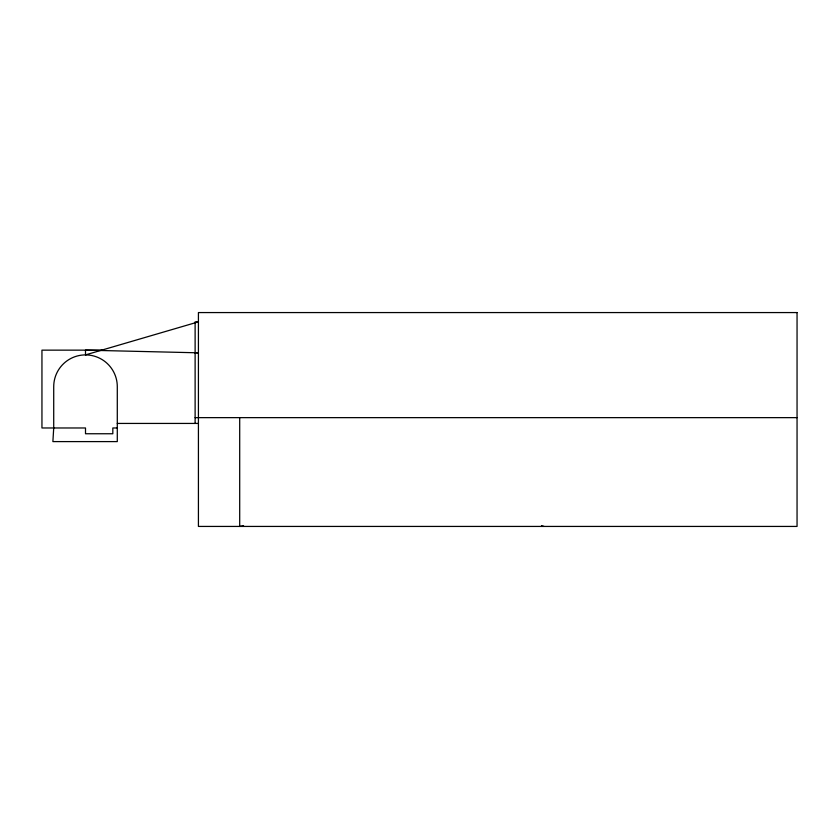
<?xml version="1.0" encoding="UTF-8"?>
<svg xmlns="http://www.w3.org/2000/svg" width="839" height="839" viewBox="0 0 839 839"><rect width="100%" height="100%" fill="white"/><g stroke="black" fill="none" stroke-linecap="round" stroke-linejoin="round"><path stroke-width="1.26" d="M243.551 525.665L239.702 526.431L239.702 417.644M104.298 350.146L41.95 350.146L41.95 427.974L85.505 427.974L85.505 433.753L112.825 433.753L112.825 427.974L117.292 427.974M195.12 352.82L198.423 352.82L85.505 350.146L85.505 354.897A31.788 31.788 0 0 0 53.717 386.685L53.717 427.974L52.888 441.597L117.292 441.597L117.292 386.685A31.788 31.788 0 0 0 85.505 354.897L198.423 321.851L195.12 321.851L195.12 423.433M195.12 417.644L797.05 417.644M117.292 423.433L198.423 423.433M541.512 525.686L544.008 526.431M797.05 312.569L198.423 312.569L198.423 526.431L797.05 526.431L797.05 312.569"/></g></svg>
